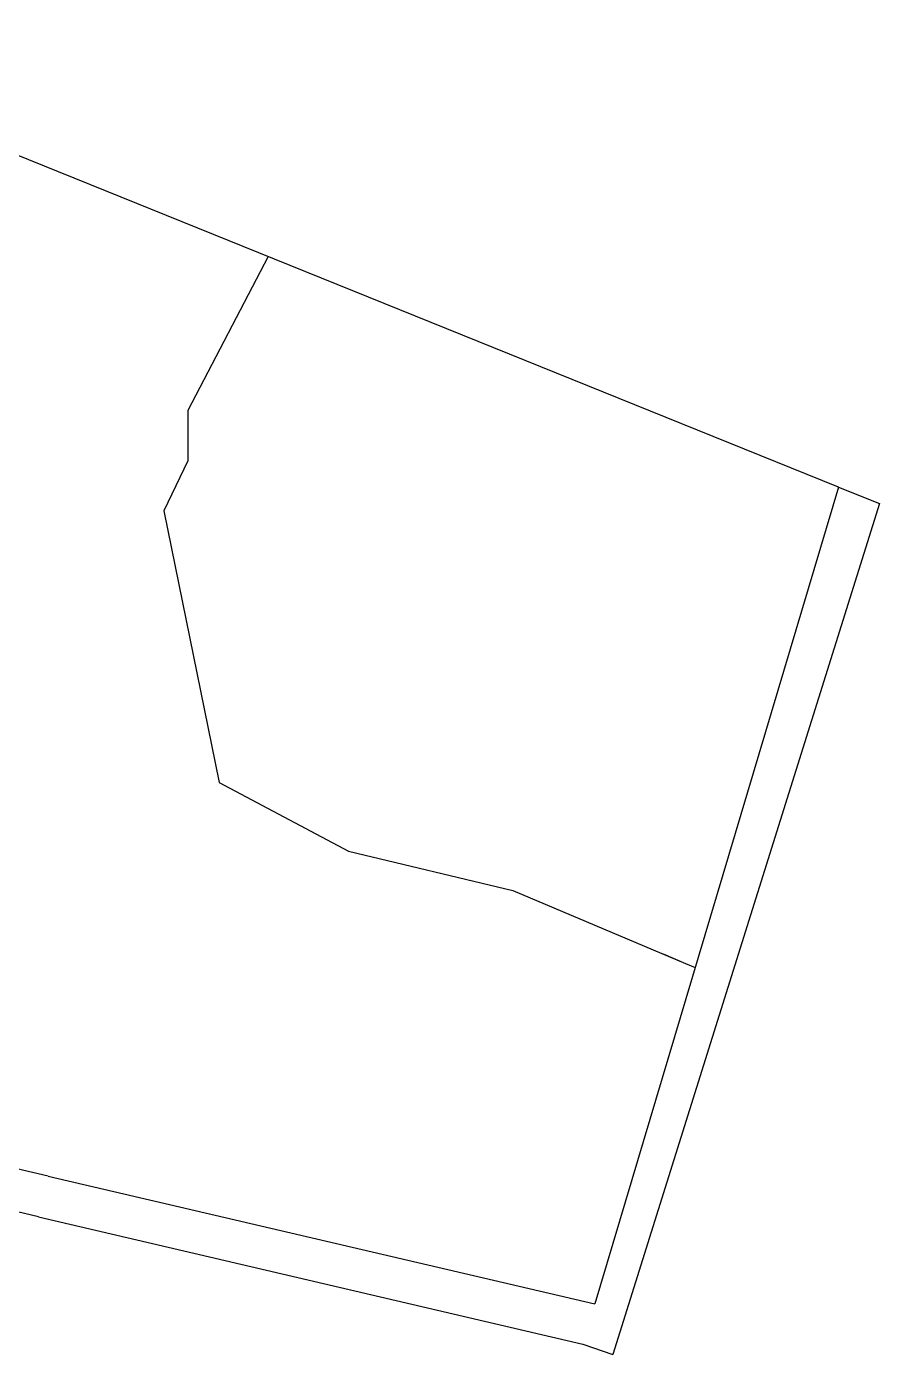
# Model space of a CAD drawing. Header units: millimetres. Extents: x 4028 to 9411, y 1490 to 4747.
# Drawn here: x 7319 to 9411, y 1490 to 4747 of the extents above; entities that cross this region are included whole.
import ezdxf

# ---------------------------------------------------------------- set-up
doc = ezdxf.new("R2010")
doc.units = ezdxf.units.MM

msp = doc.modelspace()

# ---------------------------------------------------------------- linework, layer by layer
for p, q in [((7965.2, 4161.7), (6515.7, 4747.4)), ((7911.9, 4183.3), (7714.5, 3805.8)), ((9311.4, 3617.7), (7965.2, 4161.7)), ((7714.5, 3805.8), (7714.5, 3682.6)), ((7714.5, 3682.6), (7655.5, 3559.4)), ((9311.4, 3617.7), (9411.5, 3577.3)), ((7655.5, 3559.4), (7791.7, 2893.2)), ((9411.5, 3577.3), (8757.2, 1490.3)), ((7791.7, 2893.2), (8108.4, 2724.9)), ((8108.4, 2724.9), (8511.8, 2628)), ((8511.8, 2628), (8935.7, 2449.5)), ((8880.6, 2472.7), (8935.7, 2449.5)), ((8935.7, 2449.5), (8959.4, 2439.5)), ((7348.2, 1827.7), (5826, 2183.5)), ((7371.7, 1927.9), (8712.9, 1614.4)), ((7348.2, 1827.7), (8683.4, 1515.6)), ((8683.4, 1515.6), (8757.2, 1490.3))]:
    msp.add_line(p, q)
for points in [[(9311.4, 3617.7), (8712.9, 1614.4)], [(7371.7, 1927.9), (5843.6, 2285.1)]]:
    msp.add_lwpolyline(points)

doc.saveas('drawing.dxf')
